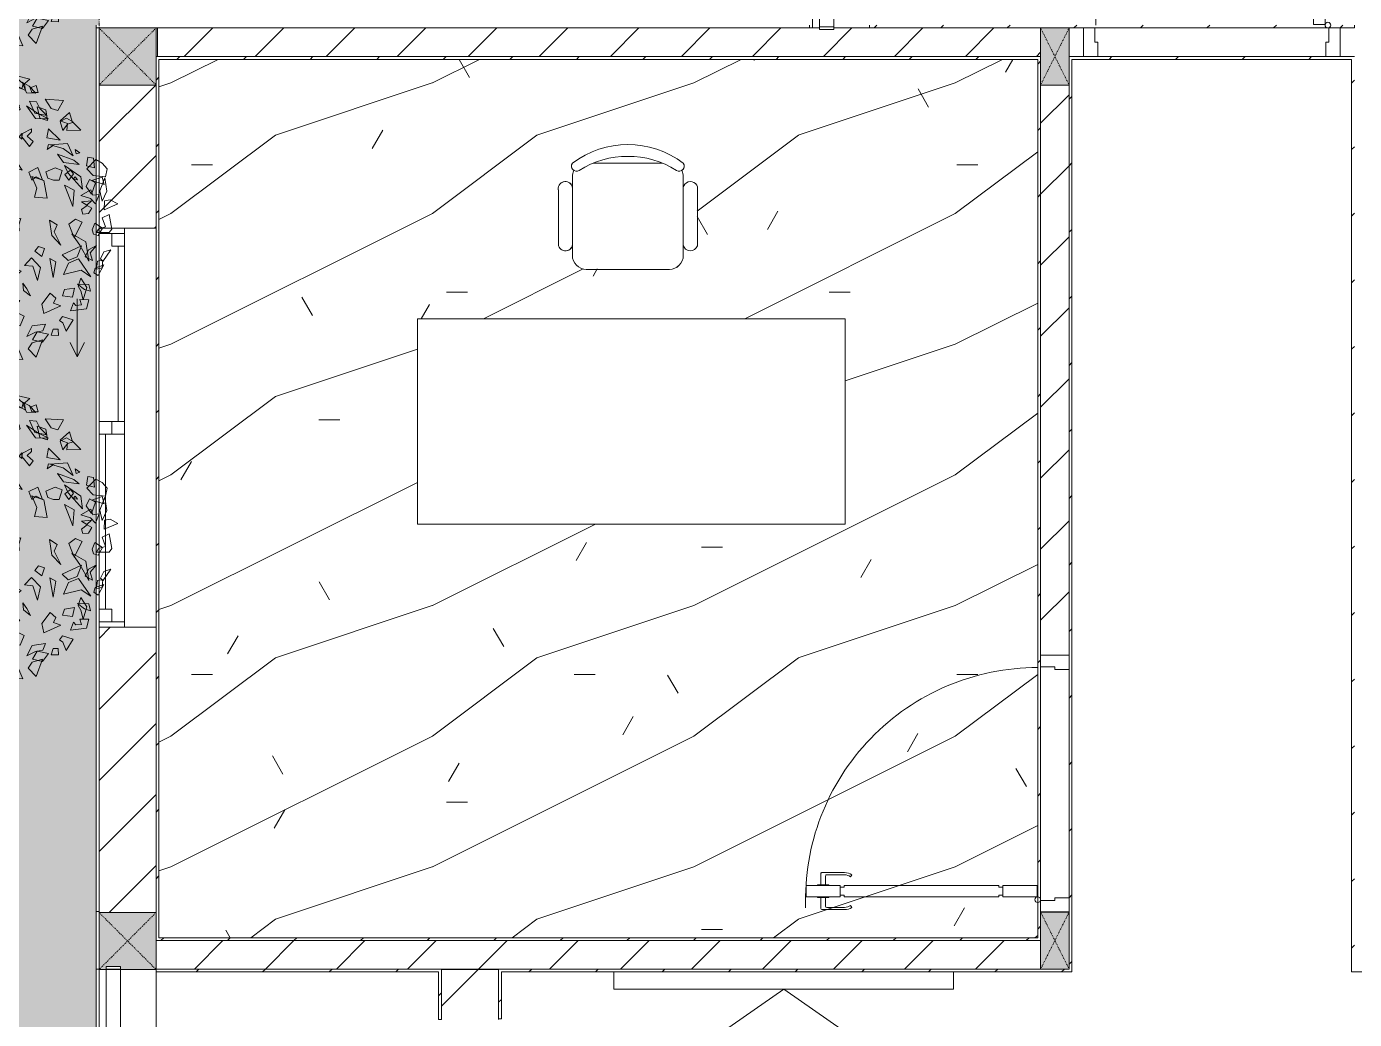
# Model space of a CAD drawing. Header units: millimetres. Extents: x 5357 to 259384, y -16348 to 109893.
# Drawn here: x 33398 to 38053, y 56460 to 59942 of the extents above; entities that cross this region are included whole.
import ezdxf

# ---------------------------------------------------------------- set-up
doc = ezdxf.new("R2010")
doc.units = ezdxf.units.MM
doc.linetypes.add('Dash', pattern=[6, 3, -3])
doc.linetypes.add('Grid Line', pattern=[22.225, 12.7, -3.175, 3.175, -3.175])
for name, color, linetype, lineweight in [('0-1', 7, 'Continuous', 5), ('A-DETL-GENF-1', 53, 'Continuous', 9), ('A-DOOR-1', 254, 'Continuous', 9), ('A-DOOR-2', 53, 'Continuous', 9), ('A-FLOR-HRAL', 11, 'Continuous', 9), ('A-FLOR-HRAL-1', 254, 'Continuous', 9), ('A-FLOR-HRAL-2', 53, 'Continuous', 9), ('A-FLOR-PATT', 8, 'Continuous', 9), ('A-FLOR-PATT-1', 10, 'Continuous', 9), ('A-GLAZ', 151, 'Continuous', 9), ('A-WALL', 113, 'Continuous', 9), ('A-WALL-1', 9, 'Continuous', 18), ('A-WALL-2', 53, 'Continuous', 9), ('A-WALL-3', 113, 'Continuous', 18), ('A-WALL-PATT', 111, 'Continuous', 9), ('A-WALL-PATT-1', 10, 'Continuous', 9), ('A-WALL-PATT-2', 53, 'Continuous', 9), ('G-IMPT', 8, 'Continuous', 9), ('I-FURN', 30, 'Continuous', 9), ('I-FURN-1', 254, 'Continuous', 9), ('I-WALL-1', 9, 'Continuous', 18), ('I-WALL-3', 2, 'Continuous', 18), ('L-PLNT-1', 7, 'Continuous', 9), ('S-COLS', 52, 'Continuous', 9), ('S-COLS-1', 253, 'Continuous', 5), ('S-COLS-2', 9, 'Continuous', 18), ('S-COLS-3', 53, 'Continuous', 9), ('S-COLS-4', 254, 'Continuous', 9), ('S-COLS-5', 52, 'Continuous', 18), ('S-COLS-6', 52, 'Dash', 9), ('S-COLS-HDLN', 52, 'Dash', 9), ('S-COLS-HDLN-1', 53, 'Dash', 9), ('S-GRID-1', 1, 'Grid Line', 9)]:
    doc.layers.add(name, color=color, linetype=linetype, lineweight=lineweight)
pattern_1 = [(45, (0, 0), (-116.67262, 116.67262), [])]
pattern_2 = [(45, (0, 0), (-124.4508, 124.4508), [])]

# ---------------------------------------------------------------- blocks, each defined once
blk = doc.blocks.new('DOOR_CW_01 CANH MO-PANEL KINH - DIW_01-900x2200-CỬA GỖ VÂN LAMINATE-553393-TKCS_MB CẢNH QUAN CÂY XANH')
at = {"layer": 'A-DETL-GENF-1'}
for p, q in [((-397, 872), (-357, 872)), ((-397, 752), (-397, 872)), ((-357, 872), (-357, 752)), ((-442, 737), (-442, 816.5)), ((-399, 820.5), (-438, 820.5)), ((-434, 799.5), (-434, 737)), ((-399, 803.5), (-430, 803.5)), ((-399, 831.8), (-397, 831.8)), ((-399, 792.2), (-399, 831.8)), ((-397, 792.2), (-399, 792.2)), ((-397, 792.2), (-397, 831.8)), ((-357, 792.2), (-357, 831.8)), ((-355, 831.8), (-357, 831.8)), ((-357, 792.2), (-355, 792.2)), ((-355, 792.2), (-355, 831.8)), ((-355, 820.5), (-316, 820.5)), ((-355, 803.5), (-324, 803.5)), ((-320, 799.5), (-320, 737)), ((-312, 737), (-312, 816.5)), ((-357, 752), (-397, 752)), ((-363, 752), (-391, 752)), ((-391, 752), (-391, 738)), ((-363, 738), (-363, 752)), ((-433.9, 711.2), (-427.3, 715.8)), ((-397, 738), (-391, 738)), ((-397, 738), (-397, 196)), ((-357, 738), (-363, 738)), ((-357, 196), (-357, 738)), ((-320.1, 711.2), (-326.7, 715.8)), ((-397, 196), (-391, 196)), ((-391, 196), (-391, 182)), ((-357, 196), (-363, 196)), ((-363, 182), (-363, 196)), ((-357, 182), (-397, 182)), ((-397, 182), (-397, 62)), ((-391, 182), (-363, 182)), ((-357, 62), (-357, 182)), ((-397, 62), (-357, 62))]:
    blk.add_line(p, q, dxfattribs=at)
blk.add_circle((-407, 60), 10, dxfattribs=at)
for centre, radius, start, end in [((-407, 60), 814, 360, 92), ((-438, 816.5), 4, 90, 180), ((-430, 799.5), 4, 90, 180), ((-324, 799.5), 4, 360, 90), ((-316, 816.5), 4, 0, 90), ((-397, 737), 45, 180, 215), ((-397, 737), 37, 180, 215), ((-357, 737), 37, 325, 0), ((-357, 737), 45, 325, 0)]:
    blk.add_arc(centre, radius, start, end, dxfattribs=at)
at = {"layer": 'A-DOOR-2'}
for p, q in [((-410, 50), (-450, 50)), ((-450, 50), (-450, -50)), ((-410, 0), (-410, 50)), ((-407, 50), (-382, 50)), ((450, 50), (410, 50)), ((410, 50), (410, 0)), ((450, -50), (450, 50)), ((-400, 0), (-410, 0)), ((-400, -50), (-400, 0)), ((410, 0), (400, 0)), ((400, 0), (400, -50)), ((-450, -50), (-400, -50)), ((400, -50), (450, -50))]:
    blk.add_line(p, q, dxfattribs=at)
blk = doc.blocks.new('BAN LV A - BAN LV A_dwg_ban hoc2-348006-TKCS_MB CẢNH QUAN CÂY XANH')
at = {"layer": 'I-FURN'}
for p, q in [((145.8, 437.4), (-145.8, 437.4)), ((-194.4, 388.8), (-194.4, 113.4)), ((194.4, 113.4), (194.4, 388.8)), ((-243, 354.4), (-243, 162)), ((194.4, 351.4), (194.4, 150.8)), ((243.7, 162), (243.7, 354.4)), ((-120.5, 64.8), (120.5, 64.8))]:
    blk.add_line(p, q, dxfattribs=at)
at = {"layer": 'I-FURN', "flags": 128}
blk.add_lwpolyline([(-737.8, 610.5), (-737.8, 1330.5), (-154.9, 1330.5), (762.2, 1330.5), (762.2, 610.5)], close=True, dxfattribs=at)
at = {"layer": 'I-FURN'}
for centre, radius, start, end in [((-145.8, 388.8), 48.6, 90, 180), ((145.8, 388.8), 48.6, 360, 90), ((-218.7, 347.3), 25.3, 343.7398, 163.7398), ((219.4, 347.3), 25.3, 16.2602, 170.7054), ((-218.7, 154.9), 25.3, 163.7398, 16.2602), ((219.4, 154.9), 25.3, 189.2946, 16.2602), ((-180.2, 75.4), 17.8, 57.9726, 216.6901), ((-145.8, 113.4), 48.6, 180, 207.5844), ((180.2, 75.4), 17.8, 323.3099, 122.0274), ((145.8, 113.4), 48.6, 332.4156, 0), ((0, 324), 324, 233.1301, 306.8699), ((0, 359.3), 318.2, 237.5758, 302.4242)]:
    blk.add_arc(centre, radius, start, end, dxfattribs=at)
blk = doc.blocks.new('BAN LV A - BAN LV A_dwg-348005-TKCS_MB CẢNH QUAN CÂY XANH')
at = {"extrusion": (0, 0, -1), "zscale": -1, "rotation": 180}
blk.add_blockref('BAN LV A - BAN LV A_dwg_ban hoc2-348006-TKCS_MB CẢNH QUAN CÂY XANH', (-729, 1383.7), dxfattribs=at)
blk = doc.blocks.new('BAN LV A - BAN LV A-348231-TKCS_MB CẢNH QUAN CÂY XANH')
at = {"layer": 'I-FURN-1'}
for p, q in [((534.6, 1270.3), (534.6, 1235.9)), ((923.4, 1232.9), (923.4, 1270.3)), ((486, 1221.7), (486, 1029.3)), ((972.7, 1029.3), (972.7, 1221.7)), ((534.6, 1029.3), (534.6, 994.9)), ((923.4, 994.9), (923.4, 1032.3)), ((583.2, 946.3), (874.8, 946.3)), ((1491.2, 773.2), (-8.8, 773.2)), ((-8.8, 773.2), (-8.8, 53.2)), ((1491.2, 53.2), (1491.2, 773.2)), ((-8.8, 53.2), (1491.2, 53.2))]:
    blk.add_line(p, q, dxfattribs=at)
for centre, radius, start, end in [((729, 1059.7), 324, 53.1301, 126.8699), ((548.9, 1308.3), 17.8, 143.3099, 240.596), ((909.2, 1308.3), 17.8, 299.404, 36.6901), ((583.2, 1270.3), 48.6, 152.4156, 180), ((874.8, 1270.3), 48.6, 360, 27.5844), ((510.3, 1228.8), 25.3, 16.2602, 196.2602), ((948.4, 1228.8), 25.3, 343.7398, 170.7054), ((510.3, 1036.4), 25.3, 196.2602, 343.7398), ((948.4, 1036.4), 25.3, 189.2946, 343.7398), ((583.2, 994.9), 48.6, 180, 270), ((874.8, 994.9), 48.6, 270, 360)]:
    blk.add_arc(centre, radius, start, end, dxfattribs=at)
blk.add_blockref('BAN LV A - BAN LV A_dwg-348005-TKCS_MB CẢNH QUAN CÂY XANH', (0, 0))
blk = doc.blocks.new('Railing - 50 x 10mm-457210-TKCS_MB CẢNH QUAN CÂY XANH')
at = {"layer": 'A-FLOR-HRAL-2'}
for p, q in [((25, 5), (-25, 5)), ((-25, 5), (-25, -5)), ((25, -5), (25, 5)), ((-25, -5), (25, -5))]:
    blk.add_line(p, q, dxfattribs=at)
blk = doc.blocks.new('Railing - Railing-1032421-TKCS_MB CẢNH QUAN CÂY XANH')
at = {"layer": 'A-FLOR-HRAL-2'}
for p, q in [((13269.1, 52369.6), (13269.1, 50680.8)), ((13319.1, 50680.8), (13319.1, 52369.6))]:
    blk.add_line(p, q, dxfattribs=at)
for p in [(13294.1, 52374.6), (13294.1, 50675.8)]:
    blk.add_blockref('Railing - 50 x 10mm-457210-TKCS_MB CẢNH QUAN CÂY XANH', p)
blk = doc.blocks.new('G1_SOF - BO TRU - 100x200-V58-TKCS_MB CẢNH QUAN CÂY XANH')
at = {"layer": 'S-COLS-3'}
blk.add_hatch(color=256, dxfattribs=at).paths.add_polyline_path([(50, -100), (50, 100), (-50, 100), (-50, -100)])
at = {"layer": 'S-COLS-2'}
for p, q in [((50, 100), (-50, 100)), ((-50, 100), (-50, -100)), ((50, -100), (50, 100)), ((-50, -100), (50, -100))]:
    blk.add_line(p, q, dxfattribs=at)
at = {"layer": 'S-COLS-HDLN-1'}
for p, q in [((50, 100), (-50, -100)), ((-50, 100), (50, -100))]:
    blk.add_line(p, q, dxfattribs=at)
blk = doc.blocks.new('DOOR_CW_01 CANH MO-PANEL KINH - DIG_01-900x2200-CỬA NHÔM KÍNH-400860-TKCS_MB CẢNH QUAN CÂY XANH')
at = {"layer": 'A-DETL-GENF-1'}
for p, q in [((-397, -182), (-397, -62)), ((-397, -62), (-357, -62)), ((-357, -62), (-357, -182)), ((-357, -182), (-397, -182)), ((-391, -196), (-391, -182)), ((-391, -182), (-363, -182)), ((-363, -182), (-363, -196)), ((-397, -196), (-391, -196)), ((-397, -738), (-397, -196)), ((-357, -196), (-363, -196)), ((-357, -196), (-357, -738)), ((-442, -737), (-442, -816.5)), ((-434, -799.5), (-434, -737)), ((-433.9, -711.2), (-427.3, -715.8)), ((-397, -738), (-391, -738)), ((-391, -752), (-391, -738)), ((-357, -738), (-363, -738)), ((-363, -738), (-363, -752)), ((-320.1, -711.2), (-326.7, -715.8)), ((-320, -799.5), (-320, -737)), ((-312, -737), (-312, -816.5)), ((-357, -752), (-397, -752)), ((-397, -752), (-397, -872)), ((-363, -752), (-391, -752)), ((-357, -872), (-357, -752)), ((-399, -820.5), (-438, -820.5)), ((-399, -803.5), (-430, -803.5)), ((-399, -792.2), (-399, -831.8)), ((-397, -792.2), (-399, -792.2)), ((-399, -831.8), (-397, -831.8)), ((-397, -792.2), (-397, -831.8)), ((-357, -792.2), (-357, -831.8)), ((-357, -792.2), (-355, -792.2)), ((-355, -831.8), (-357, -831.8)), ((-355, -792.2), (-355, -831.8)), ((-355, -803.5), (-324, -803.5)), ((-355, -820.5), (-316, -820.5)), ((-397, -872), (-357, -872))]:
    blk.add_line(p, q, dxfattribs=at)
blk.add_circle((-407, -60), 10, dxfattribs=at)
for centre, radius, start, end in [((-407, -60), 814, 268, 0), ((-397, -737), 45, 145, 180), ((-397, -737), 37, 145, 180), ((-357, -737), 37, 0, 35), ((-357, -737), 45, 360, 35), ((-438, -816.5), 4, 180, 270), ((-430, -799.5), 4, 180, 270), ((-324, -799.5), 4, 270, 0), ((-316, -816.5), 4, 270, 0)]:
    blk.add_arc(centre, radius, start, end, dxfattribs=at)
at = {"layer": 'A-DOOR-2'}
for p, q in [((-450, -50), (-450, 50)), ((-450, 50), (-400, 50)), ((-400, 50), (-400, 0)), ((400, 0), (400, 50)), ((400, 50), (450, 50)), ((450, 50), (450, -50)), ((-410, 0), (-410, -50)), ((-400, 0), (-410, 0)), ((410, 0), (400, 0)), ((410, -50), (410, 0)), ((-410, -50), (-450, -50)), ((-407, -50), (-382, -50)), ((450, -50), (410, -50))]:
    blk.add_line(p, q, dxfattribs=at)
blk = doc.blocks.new('KE TIVI-2 - KE TIVI-2-842843-TKCS_MB CẢNH QUAN CÂY XANH')
at = {"layer": 'I-FURN-1'}
for p, q in [((-595.6, 0), (-595.6, -60)), ((595.6, -60), (595.6, 0)), ((-595.6, -60), (595.6, -60)), ((0, -60), (-245.7, -232.1)), ((213, -209.1), (0, -60))]:
    blk.add_line(p, q, dxfattribs=at)
blk = doc.blocks.new('NCV_TKTC_TANG 1_rvt-1-TKCS_MB CẢNH QUAN CÂY XANH')
at = {"layer": 'A-FLOR-PATT-1'}
h = blk.add_hatch(dxfattribs=at)
h.set_pattern_fill('FP_9', color=256, style=0, pattern_type=2)
h.set_pattern_definition([(0, (0, 0), (1788.16, 447.04), [73.762, -1267.358, 73.762, -1267.358, -7152.64]), (0, (0, 0), (1788.16, 447.04), [-2682.24, 73.762, -2608.478, 73.762, -1267.358, -3129.28]), (0, (0, 0), (1788.16, 447.04), [-6705.6, 73.762, -820.318, 73.762, -2161.438]), (120, (670.56, 223.5), (-1281.228, 1325.072), [73.762, -1267.358, 73.762, -8419.998]), (120, (670.56, 223.5), (-1281.228, 1325.072), [-1414.882, -1267.358, 73.762, -2608.478, -4470.4]), (120, (670.56, 223.5), (-1281.228, 1325.072), [-5364.48, 73.762, -1267.358, 73.762, -3055.518]), (120, (670.56, 223.5), (-1281.228, 1325.072), [-6779.362, -820.318, 73.762, -2161.438]), (240, (894.1, 1117.6), (-506.932, -1772.112), [73.762, -1267.358, 73.762, -8419.998]), (240, (894.1, 1117.6), (-506.932, -1772.112), [-1414.882, -1267.358, 73.762, -2608.478, -4470.4]), (240, (894.1, 1117.6), (-506.932, -1772.112), [-5364.48, 73.762, -1267.358, 73.762, -3055.518]), (240, (894.1, 1117.6), (-506.932, -1772.112), [-6779.362, -820.318, 73.762, -2161.438])])
h.paths.add_polyline_path([(33862.6, 56746.9), (36942.6, 56746.9), (36942.6, 59826.9), (33862.6, 59826.9), (33862.6, 56835.3)])
h.paths.add_polyline_path([(34768.1, 58197.3), (34768.1, 58917.3), (36268.1, 58917.3), (36268.1, 58197.3)])
h.paths.add_polyline_path([(35651.7, 59090.5), (35347.6, 59092.1), (35329.7, 59101.7), (35325.8, 59104.7), (35318.1, 59114.8), (35313.2, 59126.5), (35311.5, 59139.1), (35311.5, 59173.5), (35304.9, 59162.5), (35293.7, 59156.1), (35280.8, 59156.1), (35269.6, 59162.5), (35262.9, 59176.5), (35265.1, 59385.1), (35275.4, 59395.2), (35286.7, 59398.3), (35299.4, 59395.2), (35308.9, 59386.1), (35311.5, 59386.1), (35313, 59426.1), (35317.1, 59437), (35310.9, 59442.8), (35309, 59446.7), (35313.6, 59464.3), (35362.2, 59494.3), (35417.7, 59515.6), (35476.2, 59526.5), (35535.7, 59526.5), (35594.2, 59515.6), (35649.7, 59494.3), (35700.3, 59463.1), (35701, 59442.8), (35694.8, 59437), (35698.9, 59426.1), (35700.3, 59414.5), (35700.3, 59377.1), (35709.9, 59393), (35721.5, 59398), (35735, 59396.2), (35745.1, 59388.6), (35747.9, 59384.4), (35749.6, 59365.9), (35747.9, 59170.6), (35738.6, 59159), (35726.9, 59155.3), (35714.8, 59157.6), (35705.2, 59165.2), (35700.3, 59170.6), (35698.7, 59126.5), (35693.8, 59114.8), (35680.6, 59100.4), (35676, 59097), (35664.3, 59092.1)])
h = blk.add_hatch(dxfattribs=at)
h.set_pattern_fill('FP_4', color=256, style=0, pattern_type=2)
h.set_pattern_definition([(216.87, (366.52, 916.3), (2748.89673, 1832.6049), [458.15, -4123.35]), (206.565, (916.3, 641.4), (-916.3012, -916.2996), [1024.455, -1024.455]), (198.435, (916.3, 183.26), (-1832.5985, -916.302), [579.52, -2318.076])])
h.paths.add_polyline_path([(33862.6, 56746.9), (36942.6, 56746.9), (36942.6, 59826.9), (33862.6, 59826.9), (33862.6, 56835.3)])
h.paths.add_polyline_path([(34768.1, 58197.3), (34768.1, 58917.3), (36268.1, 58917.3), (36268.1, 58197.3)])
h.paths.add_polyline_path([(35651.7, 59090.5), (35347.6, 59092.1), (35329.7, 59101.7), (35325.8, 59104.7), (35318.1, 59114.8), (35313.2, 59126.5), (35311.5, 59139.1), (35311.5, 59173.5), (35304.9, 59162.5), (35293.7, 59156.1), (35280.8, 59156.1), (35269.6, 59162.5), (35262.9, 59176.5), (35265.1, 59385.1), (35275.4, 59395.2), (35286.7, 59398.3), (35299.4, 59395.2), (35308.9, 59386.1), (35311.5, 59386.1), (35313, 59426.1), (35317.1, 59437), (35310.9, 59442.8), (35309, 59446.7), (35313.6, 59464.3), (35362.2, 59494.3), (35417.7, 59515.6), (35476.2, 59526.5), (35535.7, 59526.5), (35594.2, 59515.6), (35649.7, 59494.3), (35700.3, 59463.1), (35701, 59442.8), (35694.8, 59437), (35698.9, 59426.1), (35700.3, 59414.5), (35700.3, 59377.1), (35709.9, 59393), (35721.5, 59398), (35735, 59396.2), (35745.1, 59388.6), (35747.9, 59384.4), (35749.6, 59365.9), (35747.9, 59170.6), (35738.6, 59159), (35726.9, 59155.3), (35714.8, 59157.6), (35705.2, 59165.2), (35700.3, 59170.6), (35698.7, 59126.5), (35693.8, 59114.8), (35680.6, 59100.4), (35676, 59097), (35664.3, 59092.1)])
at = {"layer": 'A-WALL-PATT-1'}
h = blk.add_hatch(dxfattribs=at)
h.set_pattern_fill('FP_2', color=256, style=0, pattern_type=2)
h.set_pattern_definition(pattern_2)
h.paths.add_polyline_path([(36952.6, 59836.9), (36952.6, 59936.9), (36227.6, 59936.9), (36227.6, 59931.5), (36177.6, 59931.5), (36177.6, 59936.9), (33857.6, 59936.9), (33857.6, 59836.9), (36828.4, 59836.9)])
h = blk.add_hatch(dxfattribs=at)
h.set_pattern_fill('FP_2', color=256, style=0, pattern_type=2)
h.set_pattern_definition(pattern_2)
h.paths.add_polyline_path([(37002.6, 57737.3), (37052.6, 57737.3), (37052.6, 59736.5), (36952.6, 59736.5), (36952.6, 57737.3)])
h = blk.add_hatch(dxfattribs=at)
h.set_pattern_fill('FP_2', color=256, style=0, pattern_type=2)
h.set_pattern_definition(pattern_2)
h.paths.add_polyline_path([(33852.6, 56636.9), (36952.6, 56636.9), (36952.6, 56736.9), (33852.6, 56736.9)])
at = {"layer": 'A-WALL-PATT-2'}
h = blk.add_hatch(dxfattribs=at)
h.set_pattern_fill('FP_10', color=256, style=0, pattern_type=2)
h.set_pattern_definition(pattern_1)
h.paths.add_polyline_path([(36952.6, 59936.9), (38052.6, 59936.9), (38052.6, 59946.9), (36352.6, 59946.9), (36352.6, 59936.9), (36828.4, 59936.9)])
h = blk.add_hatch(dxfattribs=at)
h.set_pattern_fill('FP_10', color=256, style=0, pattern_type=2)
h.set_pattern_definition(pattern_1)
h.paths.add_polyline_path([(36942.6, 59826.9), (36952.6, 59826.9), (36952.6, 59836.9), (33852.6, 59836.9), (33852.6, 59826.9), (36828.4, 59826.9)])
h = blk.add_hatch(dxfattribs=at)
h.set_pattern_fill('FP_10', color=256, style=0, pattern_type=2)
h.set_pattern_definition(pattern_1)
h.paths.add_polyline_path([(33852.6, 56736.9), (33862.6, 56736.9), (33862.6, 59826.9), (33852.6, 59826.9), (33852.6, 57835.3)])
h = blk.add_hatch(dxfattribs=at)
h.set_pattern_fill('FP_10', color=256, style=0, pattern_type=2)
h.set_pattern_definition(pattern_1)
h.paths.add_polyline_path([(36952.6, 56746.9), (36952.6, 59826.9), (36942.6, 59826.9), (36942.6, 56746.9)])
h = blk.add_hatch(dxfattribs=at)
h.set_pattern_fill('FP_10', color=256, style=0, pattern_type=2)
h.set_pattern_definition(pattern_1)
h.paths.add_polyline_path([(37062.6, 56626.9), (37062.6, 59836.9), (37052.6, 59836.9), (37052.6, 56626.9)])
h = blk.add_hatch(dxfattribs=at)
h.set_pattern_fill('FP_10', color=256, style=0, pattern_type=2)
h.set_pattern_definition(pattern_1)
h.paths.add_polyline_path([(38042.6, 59826.9), (38042.6, 59836.9), (37062.6, 59836.9), (37062.6, 59826.9), (38038.9, 59826.9)])
h = blk.add_hatch(dxfattribs=at)
h.set_pattern_fill('FP_10', color=256, style=0, pattern_type=2)
h.set_pattern_definition(pattern_1)
h.paths.add_polyline_path([(38052.6, 56636.9), (38052.6, 59836.9), (38042.6, 59836.9), (38042.6, 56636.9)])
h = blk.add_hatch(dxfattribs=at)
h.set_pattern_fill('FP_10', color=256, style=0, pattern_type=2)
h.set_pattern_definition(pattern_1)
h.paths.add_polyline_path([(36952.6, 56736.9), (36952.6, 56746.9), (33862.6, 56746.9), (33862.6, 56736.9), (36828.4, 56736.9)])
h = blk.add_hatch(dxfattribs=at)
h.set_pattern_fill('FP_10', color=256, style=0, pattern_type=2)
h.set_pattern_definition(pattern_1)
h.paths.add_polyline_path([(34852.6, 56626.9), (34852.6, 56636.9), (33852.6, 56636.9), (33852.6, 56626.9), (34842.6, 56626.9)])
h = blk.add_hatch(dxfattribs=at)
h.set_pattern_fill('FP_10', color=256, style=0, pattern_type=2)
h.set_pattern_definition(pattern_1)
h.paths.add_polyline_path([(34842.6, 53636.9), (34852.6, 53636.9), (34852.6, 53960.3), (34842.6, 53960.3), (34842.6, 53646.9)])
h.paths.add_polyline_path([(34852.6, 56460.3), (34852.6, 56626.9), (34842.6, 56626.9), (34842.6, 56460.3)])
h = blk.add_hatch(dxfattribs=at)
h.set_pattern_fill('FP_10', color=256, style=0, pattern_type=2)
h.set_pattern_definition(pattern_1)
h.paths.add_polyline_path([(35062.6, 56626.9), (37052.6, 56626.9), (37052.6, 56636.9), (35052.6, 56635.9), (35052.6, 56626.9)])
h = blk.add_hatch(dxfattribs=at)
h.set_pattern_fill('FP_10', color=256, style=0, pattern_type=2)
h.set_pattern_definition(pattern_1)
h.paths.add_polyline_path([(35062.6, 53646.9), (35062.6, 53962.4), (35052.6, 53962.4), (35052.6, 53646.9)])
h.paths.add_polyline_path([(35062.6, 56462.4), (35062.6, 56626.9), (35052.6, 56626.9), (35052.6, 56462.4)])
h = blk.add_hatch(dxfattribs=at)
h.set_pattern_fill('FP_10', color=256, style=0, pattern_type=2)
h.set_pattern_definition(pattern_1)
h.paths.add_polyline_path([(38042.6, 56626.9), (41842.6, 56626.9), (41842.6, 56636.9), (38042.6, 56635.9)])
at = {"layer": 'A-WALL-1'}
for p, q in [((36177.6, 59936.9), (33857.6, 59936.9)), ((33857.6, 59936.9), (33857.6, 59836.9)), ((36952.6, 59936.9), (36227.6, 59936.9)), ((33857.6, 59836.9), (36952.6, 59836.9)), ((36952.6, 59736.5), (36952.6, 57737.3)), ((37052.6, 59736.5), (36952.6, 59736.5)), ((37052.6, 57737.3), (37052.6, 59736.5)), ((36952.6, 56736.9), (33852.6, 56736.9)), ((33852.6, 56736.9), (33852.6, 56636.9)), ((33852.6, 56636.9), (36952.6, 56636.9))]:
    blk.add_line(p, q, dxfattribs=at)
at = {"layer": 'A-WALL-2'}
blk.add_line((36152.6, 59936.9), (36152.6, 61636.9), dxfattribs=at)
at = {"layer": 'I-WALL-1'}
for p, q in [((36352.6, 59946.9), (36352.6, 59936.9)), ((38052.6, 59936.9), (38052.6, 59946.9)), ((36352.6, 59936.9), (36952.6, 59936.9)), ((37052.6, 59936.9), (37102.6, 59936.9)), ((37142.6, 59936.9), (37962.6, 59936.9)), ((38002.6, 59936.9), (38052.6, 59936.9)), ((36952.6, 59836.9), (33852.6, 59836.9)), ((33852.6, 59836.9), (33852.6, 59826.9)), ((33852.6, 59826.9), (33852.6, 59235.3)), ((33862.6, 59826.9), (36942.6, 59826.9)), ((33862.6, 56746.9), (33862.6, 59826.9)), ((36942.6, 59826.9), (36942.6, 56746.9)), ((37062.6, 59836.9), (37052.6, 59836.9)), ((37102.6, 59836.9), (37062.6, 59836.9)), ((37062.6, 56626.9), (37062.6, 59826.9)), ((37062.6, 59826.9), (38042.6, 59826.9)), ((37952.6, 59836.9), (37152.6, 59836.9)), ((38042.6, 59836.9), (38002.6, 59836.9)), ((38052.6, 59836.9), (38042.6, 59836.9)), ((38042.6, 59826.9), (38042.6, 56636.9)), ((36952.6, 57737.3), (36952.6, 59736.9)), ((37052.6, 59736.9), (37052.6, 57737.3)), ((33852.6, 57835.3), (33852.6, 56736.9)), ((36952.6, 56877.3), (36952.6, 57697.3)), ((37052.6, 57687.3), (37052.6, 56887.3)), ((33852.6, 56736.9), (33862.6, 56736.9)), ((36942.6, 56746.9), (33862.6, 56746.9)), ((33862.6, 56736.9), (36952.6, 56736.9)), ((34852.6, 56636.9), (33852.6, 56636.9)), ((33852.6, 56636.9), (33852.6, 56626.9)), ((33852.6, 56626.9), (34842.6, 56626.9)), ((34842.6, 56626.9), (34842.6, 56460.3)), ((34852.6, 56626.9), (34852.6, 56636.9)), ((34852.6, 56460.3), (34852.6, 56626.9)), ((36952.6, 56636.9), (35052.6, 56636.9)), ((35052.6, 56636.9), (35052.6, 56626.9)), ((35052.6, 56626.9), (35052.6, 56462.4)), ((35062.6, 56626.9), (37052.6, 56626.9)), ((35062.6, 56462.4), (35062.6, 56626.9)), ((37052.6, 56626.9), (37062.6, 56626.9)), ((38042.6, 56636.9), (38042.6, 56626.9)), ((38042.6, 56626.9), (41842.6, 56626.9)), ((34842.6, 56460.3), (34852.6, 56460.3)), ((35052.6, 56462.4), (35062.6, 56462.4))]:
    blk.add_line(p, q, dxfattribs=at)
at = {"layer": 'A-DOOR-1'}
for name, p, rotation in [('DOOR_CW_01 CANH MO-PANEL KINH - DIG_01-900x2200-CỬA NHÔM KÍNH-400860-TKCS_MB CẢNH QUAN CÂY XANH', (37552.6, 59886.9), 180), ('DOOR_CW_01 CANH MO-PANEL KINH - DIW_01-900x2200-CỬA GỖ VÂN LAMINATE-553393-TKCS_MB CẢNH QUAN CÂY XANH', (37002.6, 57287.3), 89.9999999999993)]:
    blk.add_blockref(name, p, dxfattribs=dict(at, rotation=rotation))
at = {"layer": 'A-FLOR-HRAL-1'}
blk.add_blockref('Railing - Railing-1032421-TKCS_MB CẢNH QUAN CÂY XANH', (22908.5, 9260.7), dxfattribs=at)
at = {"layer": 'I-FURN-1'}
for name, p in [('BAN LV A - BAN LV A-348231-TKCS_MB CẢNH QUAN CÂY XANH', (34776.9, 58144.2)), ('KE TIVI-2 - KE TIVI-2-842843-TKCS_MB CẢNH QUAN CÂY XANH', (36052.2, 56626.9))]:
    blk.add_blockref(name, p, dxfattribs=at)
at = {"layer": 'S-COLS-4'}
for p in [(37002.6, 59836.9), (37002.6, 56736.9)]:
    blk.add_blockref('G1_SOF - BO TRU - 100x200-V58-TKCS_MB CẢNH QUAN CÂY XANH', p, dxfattribs=at)
blk = doc.blocks.new('1_FAMILY RVT - W01-WxH 1400x1400xmm-389822-TKCS_MB CẢNH QUAN CÂY XANH')
at = {"layer": 'A-GLAZ'}
for p, q in [((248.4, 172.39), (299.2, 197.79)), ((248.4, 172.39), (299.2, 146.99)), ((248.4, 172.39), (451.6, 172.39)), ((-700, 96.19), (-700, -103.81)), ((700, 96.19), (-700, 96.19)), ((-700, 96.19), (-636.5, 96.19)), ((-680.95, 96.19), (-680.95, 7.29)), ((-636.5, 96.19), (-22.225, 96.19)), ((-636.5, 96.19), (-636.5, 51.74)), ((-22.225, 7.29), (-22.225, 96.19)), ((-22.225, 96.19), (22.225, 96.19)), ((22.225, 96.19), (680.95, 96.19)), ((22.225, 96.19), (22.225, 7.29)), ((680.95, 96.19), (700, 96.19)), ((680.95, 96.19), (680.95, 7.29)), ((700, -103.81), (700, 96.19)), ((-636.5, 51.74), (-680.95, 51.74)), ((-636.5, 73.965), (-22.225, 73.965)), ((22.225, 51.74), (-22.225, 51.74)), ((636.5, 51.74), (636.5, 7.29)), ((680.95, 51.74), (636.5, 51.74)), ((-700, 7.29), (-680.95, 7.29)), ((-680.95, 7.29), (-22.225, 7.29)), ((-22.225, 7.29), (22.225, 7.29)), ((22.225, 29.515), (636.5, 29.515)), ((22.225, 7.29), (636.5, 7.29)), ((636.5, 7.29), (700, 7.29)), ((-700, -103.81), (700, -103.81))]:
    blk.add_line(p, q, dxfattribs=at)
blk = doc.blocks.new('Railing - 50 x 10mm-1251311-TKCS_MB CẢNH QUAN CÂY XANH')
at = {"layer": 'A-FLOR-HRAL'}
for p, q in [((25, 5), (-25, 5)), ((-25, 5), (-25, -5)), ((25, -5), (25, 5)), ((-25, -5), (25, -5))]:
    blk.add_line(p, q, dxfattribs=at)
blk = doc.blocks.new('Railing - Railing-1598276-TKCS_MB CẢNH QUAN CÂY XANH')
at = {"layer": 'A-FLOR-HRAL'}
for p, q in [((33677.6, 56635.3), (33677.6, 53716.9)), ((33727.6, 53716.9), (33727.6, 56635.3))]:
    blk.add_line(p, q, dxfattribs=at)
for p in [(33702.6, 56641.5), (33702.6, 53711.9)]:
    blk.add_blockref('Railing - 50 x 10mm-1251311-TKCS_MB CẢNH QUAN CÂY XANH', p)
blk = doc.blocks.new('CAY BACH TRINH - CAY BACH TRINH_dwg-2249800-TKCS_MB CẢNH QUAN CÂY XANH')
at = {"layer": 'G-IMPT', "flags": 128}
for points in [[(7, 1749), (-25, 1628), (43, 1591), (160, 1616)], [(-578, 1452), (-505, 1613), (-404, 1608), (-431, 1511), (-482, 1548), (-505, 1489), (-486, 1456)], [(-357, 1653), (-250, 1541), (-201, 1603), (-123, 1566), (-133, 1703), (-220, 1653)], [(121, 1587), (40, 1602), (86, 1521)], [(335, 1653), (267, 1616), (316, 1566), (365, 1591)], [(423, 1516), (443, 1553), (433, 1653), (560, 1578), (472, 1491)], [(-715, 1368), (-728, 1408), (-805, 1472), (-663, 1508), (-663, 1385)], [(-648, 1504), (-672, 1392), (-758, 1347), (-746, 1419), (-706, 1444)], [(-477, 1437), (-459, 1512), (-646, 1555)], [(-83, 1327), (-48, 1351), (-99, 1506), (-301, 1542), (-270, 1454), (-140, 1428)], [(-133, 1478), (-191, 1403), (-152, 1303), (-113, 1353)], [(23, 1503), (131, 1428), (267, 1478), (209, 1528), (131, 1503)], [(533, 1553), (590, 1452), (520, 1446), (509, 1467), (423, 1512), (399, 1468), (319, 1525), (383, 1562)], [(579, 1478), (745, 1541), (813, 1466), (725, 1416), (716, 1478), (657, 1453), (647, 1416)], [(-874, 1403), (-896, 1328), (-826, 1327), (-809, 1379)], [(-870, 1320), (-769, 1323), (-719, 1438), (-798, 1395)], [(-556, 1333), (-692, 1179), (-600, 1129), (-460, 1181), (-492, 1255), (-553, 1247)], [(-428, 1425), (-446, 1319), (-376, 1318), (-327, 1420)], [(14, 1366), (-94, 1266), (-74, 1166), (43, 1066), (140, 1116), (23, 1178), (101, 1291)], [(511, 1378), (306, 1366), (335, 1266), (472, 1203), (501, 1278), (452, 1316)], [(667, 1353), (579, 1291), (628, 1241), (735, 1278)], [(871, 1391), (823, 1341), (784, 1253), (891, 1316)], [(-1174, 1238), (-1112, 1130), (-1037, 1152), (-972, 1252)], [(-766, 1181), (-866, 1042), (-1009, 1038), (-900, 1094)], [(-996, 1019), (-915, 1047), (-883, 1171), (-978, 1137)], [(-989, 1076), (-860, 1099), (-799, 1231), (-876, 1225), (-913, 1152)], [(-697, 1145), (-671, 1210), (-634, 1180), (-660, 1114)], [(-269, 1228), (-328, 1128), (-220, 1091), (-172, 1128)], [(-50, 1140), (92, 1178), (86, 1252), (-14, 1249)], [(696, 1091), (891, 1141), (949, 1253), (920, 1016), (803, 1003)], [(1064, 1244), (1080, 1108), (985, 1158), (937, 1212)], [(1027, 1278), (998, 1228), (1037, 1191), (1135, 1203)], [(1144, 1166), (1135, 1128), (1203, 1078), (1281, 1091)], [(-1364, 914), (-1208, 910), (-1218, 988), (-1136, 1017), (-1240, 1107), (-1267, 1010)], [(-1164, 910), (-1135, 1007), (-1204, 1044), (-1282, 1000), (-1216, 980)], [(267, 1128), (228, 1041), (257, 966), (267, 1041)], [(647, 866), (579, 1066), (686, 928)], [(1047, 1103), (998, 1028), (1066, 978), (1164, 978), (1066, 1016)], [(-1010, 928), (-1137, 803), (-990, 828)], [(-840, 791), (-799, 735), (-718, 839), (-724, 876), (-821, 927), (-821, 894), (-775, 847)], [(-717, 878), (-717, 816), (-688, 841)], [(-415, 941), (-483, 878), (-454, 853), (-386, 878)], [(-113, 953), (-201, 878), (-152, 778), (-84, 866)], [(140, 878), (131, 728), (335, 603), (384, 628), (218, 716), (306, 841)], [(413, 1016), (443, 853), (365, 803), (472, 766), (511, 903)], [(813, 978), (784, 891), (1018, 903), (920, 991)], [(1261, 753), (1203, 803), (1193, 853), (1232, 891), (1310, 841)], [(-1279, 631), (-1217, 768), (-1027, 752), (-1169, 714)], [(-993, 702), (-1009, 756), (-1064, 751)], [(579, 803), (540, 716), (599, 691), (647, 741)], [(823, 791), (784, 653), (842, 491), (891, 578), (823, 628)], [(988, 791), (1008, 628), (1096, 616), (1144, 678)], [(1339, 702), (1463, 665), (1444, 774), (1337, 802)], [(-1595, 553), (-1527, 591), (-1429, 491), (-1497, 416), (-1634, 403), (-1653, 491)], [(-1424, 524), (-1440, 618), (-1501, 607), (-1513, 501)], [(-1302, 703), (-1351, 666), (-1312, 653)], [(-1109, 650), (-1174, 560), (-1345, 537), (-1285, 585)], [(-220, 591), (-289, 516), (-386, 578), (-386, 628), (-289, 591), (-181, 653)], [(1310, 591), (1252, 628), (1193, 603), (1203, 553), (1281, 541)], [(1422, 673), (1471, 586), (1531, 604), (1583, 684)], [(-1380, 266), (-1361, 403), (-1185, 528), (-1224, 441)], [(-1283, 435), (-1251, 475), (-1188, 428), (-1232, 366)], [(-1065, 367), (-1127, 366), (-1158, 473), (-1082, 500), (-981, 458), (-1000, 389)], [(-942, 366), (-893, 503), (-795, 453), (-825, 366), (-873, 403)], [(-721, 477), (-654, 499), (-671, 550)], [(-74, 528), (-35, 541), (-6, 491), (-74, 466)], [(491, 441), (443, 366), (511, 303), (569, 328), (521, 378)], [(1135, 478), (1232, 328), (1164, 228), (1154, 328)], [(1270, 413), (1394, 410), (1386, 473), (1452, 496), (1368, 568), (1347, 490)], [(1378, 453), (1369, 353), (1437, 303), (1476, 366)], [(1447, 578), (1476, 466), (1593, 366), (1544, 503)], [(-1597, 135), (-1570, 248), (-1626, 391), (-1648, 247)], [(-1619, 320), (-1482, 361), (-1595, 398)], [(-1478, 213), (-1422, 297), (-1459, 373), (-1523, 336)], [(-1328, 370), (-1279, 378), (-1302, 402)], [(-1274, 77), (-1290, 255), (-1183, 312), (-1221, 219)], [(-855, 181), (-881, 279), (-825, 405), (-958, 362), (-994, 169)], [(1553, 425), (1451, 325), (1568, 345)], [(-1619, 40), (-1622, 139), (-1683, 152), (-1767, 105)], [(-1363, 198), (-1471, 259), (-1494, 200), (-1562, 210), (-1523, 107), (-1467, 166)], [(813, 191), (881, 116), (891, -22), (988, 78), (930, 266)], [(1085, 125), (1140, 155), (1218, 75), (1163, 15), (1054, 5), (1038, 75)], [(1310, 166), (1300, 116), (1222, 128), (1232, 203)], [(1319, 245), (1280, 215), (1311, 205)], [(1476, 153), (1534, 78), (1583, 116), (1544, 216)], [(1624, 156), (1594, 16), (1487, -41), (1502, 50), (1551, 81)], [(-1482, 60), (-1448, -1), (-1384, -6), (-1369, 43), (-1433, 90)], [(-1478, 141), (-1429, 91), (-1371, 128)], [(-74, 16), (-123, -9), (-94, -34), (-55, -22)], [(1256, -105), (1272, 5), (1412, 105), (1381, 35)], [(-1595, -47), (-1673, -9), (-1702, -172), (-1673, -209), (-1536, -209), (-1556, -172), (-1634, -147)], [(-1515, -106), (-1486, -178), (-1501, -227), (-1553, -242), (-1599, -161)], [(-1291, -267), (-1232, -115), (-1304, -62), (-1376, -95)], [(-1145, -345), (-1046, -242), (-1021, -71), (-1105, -125), (-1069, -201)], [(-688, -191), (-610, -147), (-641, -60), (-704, -55), (-685, -122)], [(11, -79), (65, -80), (51, -44), (11, -37)], [(832, -134), (784, -184), (823, -222)], [(1398, -9), (1408, -159), (1232, -234), (1339, -134)], [(-1449, -521), (-1419, -309), (-1263, -222), (-1351, -346)], [(1477, -247), (1352, -421), (1173, -426), (1309, -356)], [(1179, -205), (1218, -245), (1264, -215)], [(1563, -293), (1595, -211), (1641, -250), (1609, -331)], [(-1604, -526), (-1578, -497), (-1615, -421), (-1690, -396)], [(-1489, -516), (-1411, -473), (-1448, -396), (-1534, -351), (-1465, -430)], [(-1224, -515), (-1157, -451), (-1369, -353), (-1324, -476)], [(-935, -470), (-860, -411), (-900, -361), (-966, -383)], [(-582, -741), (-504, -613), (-626, -407), (-681, -406), (-575, -561), (-711, -631)], [(1085, -355), (1023, -325), (999, -455), (1023, -485), (1132, -485), (1116, -455), (1054, -435)], [(1427, -309), (1447, -409), (1525, -409), (1573, -334), (1505, -346)], [(-1553, -680), (-1504, -649), (-1521, -598), (-1613, -563)], [(-1546, -521), (-1536, -609), (-1595, -596), (-1604, -509)], [(-1173, -669), (-1368, -622), (-1473, -694), (-1336, -498), (-1227, -542)], [(-1024, -493), (-1058, -702), (-1088, -530)], [(-888, -735), (-838, -578), (-745, -570), (-823, -487), (-921, -590)], [(-229, -532), (-269, -525), (-272, -467), (-200, -477)], [(1202, -735), (1225, -565), (1350, -495), (1280, -595)], [(1330, -484), (1271, -546), (1300, -671), (1369, -596)], [(1384, -736), (1435, -805), (1537, -675), (1529, -628), (1408, -565), (1408, -607), (1465, -665)], [(-1390, -946), (-1429, -809), (-1361, -709), (-1332, -796), (-1361, -846)], [(-129, -656), (-34, -622), (23, -722), (0, -767), (-69, -688), (-193, -693)], [(1124, -735), (1132, -805), (1085, -795), (1077, -725)], [(-1468, -852), (-1402, -831), (-1326, -772), (-1450, -777)], [(-1270, -915), (-1163, -901), (-1183, -834), (-1295, -817)], [(-811, -903), (-736, -844), (-727, -764), (-770, -826)], [(-393, -926), (-281, -901), (-277, -790), (-378, -835)], [(614, -795), (506, -893), (444, -803), (510, -740), (536, -796)], [(1193, -846), (1173, -780), (1104, -785)], [(1359, -809), (1271, -859), (1281, -984), (1330, -909)], [(-1251, -1066), (-1426, -1044), (-1452, -946), (-1351, -943), (-1371, -1002), (-1308, -1008), (-1282, -979)], [(-1144, -1010), (-957, -1095), (-936, -993), (-1027, -873), (-1088, -926), (-1063, -982)], [(-698, -1231), (-557, -1193), (-527, -1096), (-584, -953), (-693, -951), (-619, -1061), (-741, -1124)], [(-120, -1056), (-31, -1033), (-45, -997), (-117, -988)], [(1048, -911), (967, -1024), (753, -1052), (829, -993)], [(1249, -1075), (1218, -965), (1272, -885), (1295, -955), (1272, -995)], [(-1130, -1172), (-1165, -1196), (-1203, -1289), (-1280, -1164), (-1162, -1128)], [(-384, -1242), (-286, -1181), (-363, -1098), (-424, -1108)], [(176, -1143), (205, -1087), (168, -1096)], [(550, -1034), (443, -1134), (482, -1196), (569, -1146)], [(1103, -1266), (1025, -1267), (986, -1133), (1081, -1099), (1208, -1151), (1184, -1238)], [(1066, -1096), (1086, -1171), (1271, -1121)], [(-1117, -1335), (-1039, -1334), (-1059, -1267), (-1114, -1266)], [(-883, -1296), (-1010, -1321), (-942, -1409), (-834, -1384)], [(-771, -1348), (-831, -1232), (-975, -1212), (-947, -1284), (-866, -1298)], [(-622, -1399), (-535, -1360), (-523, -1254), (-580, -1280)], [(-180, -1469), (12, -1396), (-45, -1309), (-194, -1290), (-200, -1370), (-142, -1392)], [(411, -1324), (581, -1272), (441, -1226)], [(667, -1184), (647, -1221), (764, -1334), (959, -1271), (891, -1209), (764, -1246)], [(775, -1261), (835, -1251), (807, -1222)], [(-872, -1573), (-787, -1482), (-829, -1416), (-944, -1384)], [(-336, -1491), (-270, -1405), (-332, -1372), (-423, -1439)], [(323, -1445), (199, -1404), (83, -1492), (153, -1523), (221, -1476)], [(731, -1476), (595, -1400), (567, -1474), (481, -1461), (531, -1590), (600, -1516)], [(608, -1509), (686, -1484), (608, -1434)], [(-505, -1659), (-547, -1509), (-620, -1542), (-671, -1472), (-727, -1598), (-626, -1595)], [(-386, -1646), (-464, -1534), (-357, -1534), (-289, -1559)], [(-215, -1584), (-355, -1693), (-443, -1641), (-373, -1567), (-346, -1624), (-297, -1583), (-299, -1545)], [(-55, -1574), (-63, -1616), (-24, -1708), (-167, -1674), (-109, -1565)], [(69, -1680), (123, -1624), (62, -1590), (23, -1629)], [(228, -1671), (131, -1609), (189, -1571), (209, -1584), (306, -1584), (306, -1534), (404, -1546), (365, -1609)], [(411, -1674), (406, -1550), (330, -1534), (226, -1592)]]:
    blk.add_lwpolyline(points, close=True, dxfattribs=at)
blk = doc.blocks.new('CAY BACH TRINH - CAY BACH TRINH-2271498-TKCS_MB CẢNH QUAN CÂY XANH')
at = {"extrusion": (0, 0, -1), "xscale": 0.3200000000000001, "yscale": 0.3200000000000001, "zscale": -0.3200000000000001, "rotation": 180}
blk.add_blockref('CAY BACH TRINH - CAY BACH TRINH_dwg-2249800-TKCS_MB CẢNH QUAN CÂY XANH', (0, 0), dxfattribs=at)
blk = doc.blocks.new('G1_SOF - BO TRU - 200x200-3050151-TKCS_MB CẢNH QUAN CÂY XANH')
at = {"layer": 'S-COLS-HDLN'}
for p, q in [((-100, 100), (100, -100)), ((100, 100), (-100, -100))]:
    blk.add_line(p, q, dxfattribs=at)

msp = doc.modelspace()

# ---------------------------------------------------------------- hatches: boundary and pattern name
at = {"layer": 'A-FLOR-PATT'}
h = msp.add_hatch(dxfattribs=at)
h.set_pattern_fill('FP_23', color=256, style=0, pattern_type=2)
h.set_pattern_definition([(0, (167.64, 11.2), (558.8, 558.8), [83.82, -16.764, 22.352, -16.764, -419.1]), (0, (167.64, 11.2), (558.8, 558.8), [-139.7, 83.82, -335.28]), (0, (139.7, 27.94), (558.8, 558.8), [55.88, -41.91, 83.82, -41.91, -335.28]), (0, (139.7, 27.94), (558.8, 558.8), [-223.52, 55.88, -279.4]), (0, (335.3, 251.46), (558.8, 558.8), [69.85, -27.94, 69.85, -391.16]), (0, (55.9, 363.2), (558.8, 558.8), [27.94, -55.88, 27.94, -447.04]), (90, (111.76, 363.2), (-558.8, 558.8), [50.292, -508.508]), (90, (279.4, 27.94), (-558.8, 558.8), [55.88, -502.92]), (90, (419.1, 251.46), (-558.8, 558.8), [55.88, -502.92]), (45, (352.04, 22.35), (0, 558.7996), [55.88, -734.383]), (135, (206.76, 22.35), (-558.7996, 0), [55.88, -734.383]), (63.435, (335.28, 25.15), (-0.0005, 558.8001), [55.88, -1193.635]), (75.964, (307.34, 27.94), (-0.00237, 558.80038), [55.88, -2248.111]), (75.964, (447.04, 251.46), (-0.00237, 558.80038), [44.704, -2259.287]), (75.964, (122.94, 363.22), (-0.00237, 558.80038), [39.116, -2264.875]), (104.036, (251.46, 27.94), (0.00237, 558.80038), [55.88, -2248.111]), (104.036, (391.16, 251.46), (0.00237, 558.80038), [44.704, -2259.287]), (104.036, (100.58, 363.22), (0.00237, 558.80038), [39.116, -2264.875]), (116.565, (223.52, 25.15), (0.0005, 558.8001), [55.88, -1193.634])])
h.paths.add_polyline_path([(33642.6, 17336.9), (33652.6, 17337), (33652.6, 19136.9), (33642.6, 19136.9), (33642.6, 25711.9), (33652.6, 25711.9), (33652.6, 27336.9), (33642.6, 27336.9), (33642.6, 33737.4), (31203.5, 33737.4), (31203.5, 18236.9), (31211.1, 18125), (31226.1, 18036.7), (31254, 17939.7), (31292.6, 17846.4), (31341.4, 17758.1), (31399.9, 17675.8), (31480, 17589), (31547.2, 17529.8), (31624.7, 17474.9), (31713, 17426.1), (31806.2, 17387.4), (31903.2, 17359.5), (32002.7, 17342.6), (32103.5, 17336.9)])
h.paths.add_polyline_path([(31203.5, 37137.4), (33642.6, 37137.4), (33642.6, 59946.9), (33652.6, 59946.9), (33652.6, 61561.9), (33642.6, 61561.9), (33642.6, 65035.3), (33652.6, 65035.3), (33652.6, 65040.9), (33642.6, 65040.9), (33642.6, 68136.9), (33652.6, 68136.9), (33652.6, 69762.3), (33642.6, 69762.3), (33642.6, 78236.9), (35742.6, 78236.9), (35744.4, 79046.9), (38162.6, 79046.9), (38162.6, 79036.9), (38152.6, 79036.9), (38152.6, 78236.9), (42252.6, 78236.9), (42252.6, 78636.9), (42552.6, 78636.9), (42552.6, 79236.9), (36103.5, 79236.9), (35855.3, 79230.6), (35607.8, 79211.8), (35361.5, 79180.4), (35117.1, 79136.6), (34875.3, 79080.5), (34636.6, 79012.2), (34401.7, 78931.9), (34171.2, 78839.8), (33945.6, 78736.2), (33725.5, 78621.2), (33510, 78494.3), (33269.9, 78333.5), (33092.2, 78202), (32897.2, 78041.7), (32711.6, 77872.5), (32535.6, 77694.7), (32369.5, 77508.9), (32213.4, 77315.4), (32067.7, 77114.8), (31932.5, 76907.4), (31806.3, 76690.2), (31693.9, 76472.3), (31583.6, 76226.6), (31502.6, 76021.4), (31423.8, 75788.4), (31356.8, 75551.8), (31301.8, 75312.4), (31258.9, 75070.6), (31228.2, 74827), (31209.7, 74582.3), (31203.5, 74336.9), (31205.5, 62060.3), (31211.4, 62000.9), (31234, 61917.3), (31258, 61859.3), (31299, 61792.4), (31349.9, 61732.8), (31409.6, 61681.8), (31476.5, 61640.8), (31549, 61610.8), (31625.3, 61592.5), (31703.5, 61586.3), (32403.5, 61586.3), (32403.5, 40886.3), (31703.5, 40886.3), (31618.1, 40878.5), (31534.7, 40855.9), (31476.5, 40831.8), (31409.6, 40790.8), (31349.9, 40739.9), (31299, 40680.2), (31258, 40613.3), (31228, 40540.8), (31209.7, 40464.6), (31203.5, 40362.8), (31203.5, 38883.4)])
h.paths.add_polyline_path([(54962.6, 78236.9), (62552.6, 78236.9), (62432.4, 78384.4), (62310.9, 78513.5), (62180.6, 78633.7), (62021.7, 78758.5), (61896, 78845), (61742.9, 78935.1), (61583.3, 79014.3), (61418.9, 79081.8), (61250.4, 79137.3), (61078.8, 79180.8), (60904.8, 79211.9), (60728.8, 79230.6), (60552.6, 79236.9), (46052.6, 79236.9), (46052.6, 78636.9), (46352.6, 78636.9), (46352.6, 78246.9), (54952.6, 78246.9), (54952.6, 78236.9), (54958.6, 78236.9)])
at = {"layer": 'A-WALL-PATT'}
h = msp.add_hatch(dxfattribs=at)
h.set_pattern_fill('FP_1', color=256, style=0, pattern_type=2)
h.set_pattern_definition(pattern_2)
h.paths.add_polyline_path([(33852.6, 56835.3), (33852.6, 57835.3), (33652.6, 57835.3), (33652.6, 56835.3)])
h.paths.add_polyline_path([(33817.9, 59235.3), (33852.6, 59235.3), (33852.6, 59736.9), (33652.6, 59736.9), (33652.6, 59235.3)])
h = msp.add_hatch(dxfattribs=at)
h.set_pattern_fill('FP_1', color=256, style=0, pattern_type=2)
h.set_pattern_definition(pattern_2)
h.paths.add_polyline_path([(35052.6, 53636.9), (35052.6, 53960.3), (34852.6, 53960.3), (34852.6, 53636.9)])
h.paths.add_polyline_path([(34852.6, 56460.3), (35052.6, 56460.3), (35052.6, 56635.3), (34852.6, 56635.3)])
at = {"layer": 'S-COLS-1'}
msp.add_hatch(color=256, dxfattribs=at).paths.add_polyline_path([(33652.6, 59736.9), (33852.6, 59736.9), (33852.6, 59936.9), (33652.6, 59936.9)])
h = msp.add_hatch(color=256, dxfattribs=at)
h.paths.add_polyline_path([(33727.6, 56635.3), (33852.6, 56635.3), (33852.6, 56835.3), (33652.6, 56835.3), (33652.6, 56635.3), (33677.6, 56635.3)])
h.paths.add_polyline_path([(33727.6, 56636.5), (33677.6, 56636.5), (33677.6, 56646.5), (33727.6, 56646.5)])

# ---------------------------------------------------------------- linework, layer by layer
at = {"layer": 'A-WALL'}
for p, q in [((33642.6, 59936.9), (33652.6, 59936.9)), ((33652.6, 59235.3), (33652.6, 59736.9)), ((33852.6, 59736.9), (33652.6, 59736.9)), ((33652.6, 59736.9), (33652.6, 59235.3)), ((33652.6, 56839.3), (33652.6, 57835.3)), ((33652.6, 56835.3), (33852.6, 56835.3)), ((33642.6, 53711.5), (33642.6, 56636.9)), ((33652.6, 56635.3), (33652.6, 53711.9)), ((33852.6, 56626.9), (33852.6, 53721.9))]:
    msp.add_line(p, q, dxfattribs=at)
at = {"layer": 'A-WALL-3'}
for p, q in [((33642.6, 59946.9), (33642.6, 56839.3)), ((33652.6, 59736.9), (33652.6, 59936.9)), ((33852.6, 59235.3), (33852.6, 59736.9)), ((33852.6, 56835.3), (33852.6, 57835.3)), ((33652.6, 56839.3), (33642.6, 56839.3)), ((33642.6, 56839.3), (33642.6, 56636.9)), ((33652.6, 56839.3), (33652.6, 56835.3)), ((33652.6, 56636.9), (33652.6, 56839.3)), ((33642.6, 56636.9), (33652.6, 56636.9)), ((35052.6, 56635.3), (34852.6, 56635.3)), ((34852.6, 56635.3), (34852.6, 56460.3)), ((35052.6, 56460.3), (35052.6, 56635.3))]:
    msp.add_line(p, q, dxfattribs=at)
at = {"layer": 'I-WALL-3'}
for p, q in [((36142.5, 59936.9), (36142.5, 59946.9)), ((33652.6, 59936.9), (36142.5, 59936.9))]:
    msp.add_line(p, q, dxfattribs=at)
at = {"layer": 'S-COLS'}
for p, q in [((33652.6, 59736.9), (33852.6, 59736.9)), ((33852.6, 56835.3), (33652.6, 56835.3))]:
    msp.add_line(p, q, dxfattribs=at)
at = {"layer": 'S-COLS-5'}
for p, q in [((33852.6, 59936.9), (33652.6, 59936.9)), ((33652.6, 59936.9), (33652.6, 59736.9)), ((33852.6, 59736.9), (33852.6, 59936.9)), ((33652.6, 56835.3), (33652.6, 56635.3)), ((33852.6, 56635.3), (33852.6, 56835.3)), ((33652.6, 56635.3), (33852.6, 56635.3))]:
    msp.add_line(p, q, dxfattribs=at)
at = {"layer": 'S-GRID-1'}
msp.add_line((33652.6, 20960.6), (33652.6, 80482.7), dxfattribs=at)

# ---------------------------------------------------------------- block references
at = {"layer": '0-1'}
msp.add_blockref('NCV_TKTC_TANG 1_rvt-1-TKCS_MB CẢNH QUAN CÂY XANH', (0, 0), dxfattribs=at)
at = {"layer": 'A-FLOR-HRAL'}
msp.add_blockref('Railing - Railing-1598276-TKCS_MB CẢNH QUAN CÂY XANH', (0, 0), dxfattribs=at)
at = {"layer": 'A-GLAZ', "rotation": 89.9999999999999}
msp.add_blockref('1_FAMILY RVT - W01-WxH 1400x1400xmm-389822-TKCS_MB CẢNH QUAN CÂY XANH', (33748.8, 58535.3), dxfattribs=at)
at = {"layer": 'L-PLNT-1', "rotation": 180}
for p in [(33152.6, 60386.2), (33152.6, 59286.2), (33152.6, 58166.2)]:
    msp.add_blockref('CAY BACH TRINH - CAY BACH TRINH-2271498-TKCS_MB CẢNH QUAN CÂY XANH', p, dxfattribs=at)
at = {"layer": 'S-COLS-6'}
for p in [(33752.6, 59836.9), (33752.6, 56735.3)]:
    msp.add_blockref('G1_SOF - BO TRU - 200x200-3050151-TKCS_MB CẢNH QUAN CÂY XANH', p, dxfattribs=at)

doc.saveas('drawing.dxf')
